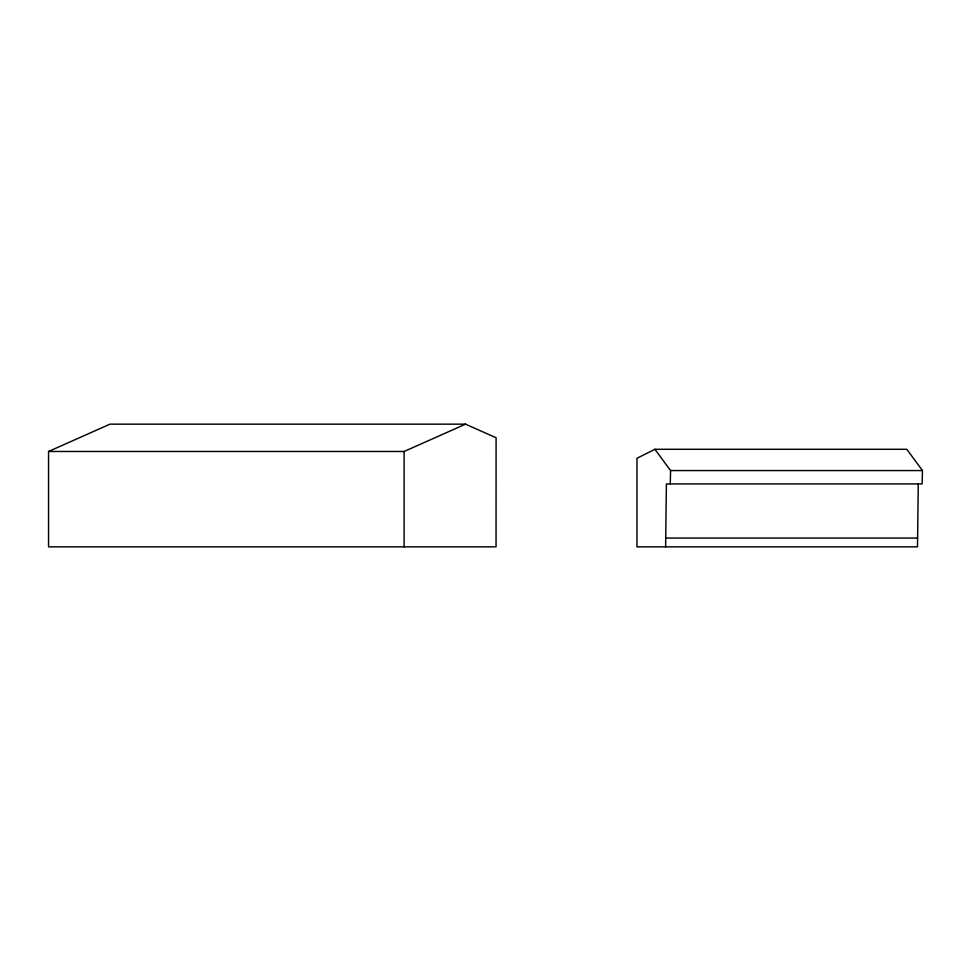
<?xml version="1.0" encoding="UTF-8"?>
<svg xmlns="http://www.w3.org/2000/svg" width="971" height="971" viewBox="0 0 971 971"><rect width="100%" height="100%" fill="white"/><g stroke="black" fill="none" stroke-linecap="round" stroke-linejoin="round"><path stroke-width="1.46" d="M665.62 546.843L666.397 483.922L922.159 483.922L922.45 470.559L906.805 449.294L654.94 449.294L636.964 458.288L636.964 546.843L917.498 546.843L918.275 483.922M670.281 483.922L670.573 470.559L654.94 449.294M48.55 451.479L109.978 424.157L465.534 424.157L496.096 437.751L496.047 546.843L48.55 546.843L48.55 451.479L404.106 451.479L465.534 424.157M670.573 470.559L922.45 470.559M665.62 538.055L917.498 538.055M404.106 451.479L404.106 546.843"/></g></svg>
